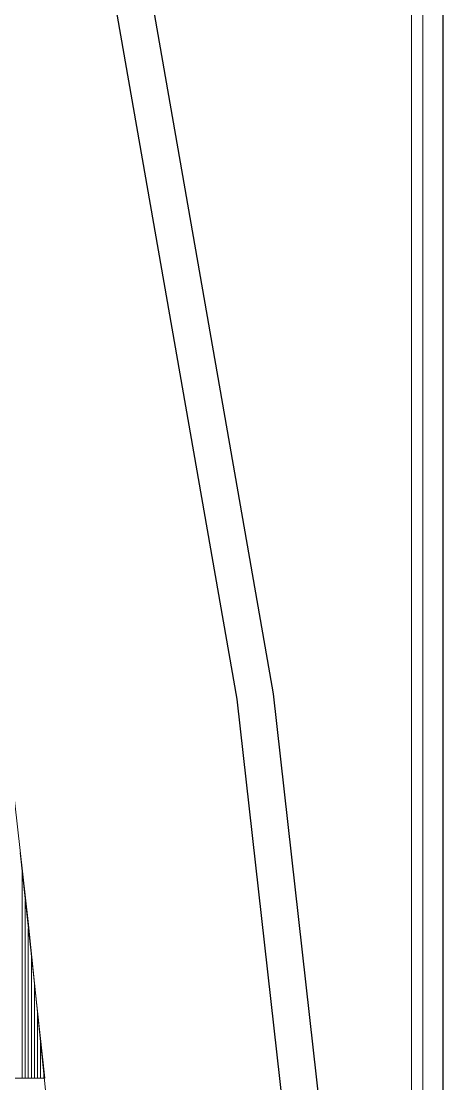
# Model space of a CAD drawing. Header units: inches. Extents: x 109699 to 44449955, y -10987 to 15824140.
# Drawn here: x 193316 to 193590, y -3555 to -2863 of the extents above; entities that cross this region are included whole.
import ezdxf

# ---------------------------------------------------------------- set-up
doc = ezdxf.new("R2010")
doc.units = ezdxf.units.IN
doc.header["$LTSCALE"] = 5
doc.header["$MEASUREMENT"] = 0
for name, color, linetype, lineweight in [('@NORMAL', 7, 'Continuous', 5), ('ha', 252, 'Continuous', 5), ('Road (Pucca)', 202, 'Continuous', 25), ('WALL-1', 8, 'Continuous', 9)]:
    doc.layers.add(name, color=color, linetype=linetype, lineweight=lineweight)

# ---------------------------------------------------------------- blocks, each defined once
blk = doc.blocks.new('zxczxczxcz')
at = {"layer": '@NORMAL'}
for points in [[(177327.54, -15450.1), (175295.18, -15450.1), (175295.18, -14276.83), (177327.54, -14276.83)], [(177319.91, -15442.46), (175302.82, -15442.46), (175302.82, -14284.47), (177319.91, -14284.47)]]:
    blk.add_lwpolyline(points, close=True, dxfattribs=at)
at = {"layer": 'WALL-1', "lineweight": 30}
blk.add_lwpolyline([(177340.91, -15463.47), (175281.82, -15463.47), (175281.82, -14263.47), (177340.91, -14263.47)], close=True, dxfattribs=at)

msp = doc.modelspace()

# ---------------------------------------------------------------- linework, layer by layer
at = {"layer": '@NORMAL'}
for p, q in [((193330.96, -3551.7, 0.14), (193314.88, -3404.7, 0.49)), ((193330.28, -3551.7, 0.58), (193330.28, -3545.48, 0.58))]:
    msp.add_line(p, q, dxfattribs=at)
at = {"layer": 'ha'}
for p, q in [((193316.28, -3551.7, 0.58), (193316.28, -3417.51, 0.58)), ((193318.28, -3551.7, 0.58), (193318.28, -3435.79, 0.58)), ((193320.28, -3551.7, 0.58), (193320.28, -3454.07, 0.58)), ((193322.28, -3551.7, 0.58), (193322.28, -3472.35, 0.58)), ((193324.28, -3551.7, 0.58), (193324.28, -3490.63, 0.58)), ((193326.28, -3551.7, 0.58), (193326.28, -3508.91, 0.58)), ((193328.28, -3551.7, 0.58), (193328.28, -3527.19, 0.58)), ((193330.96, -3551.7, 0.1), (193208.28, -3551.7, 0.1))]:
    msp.add_line(p, q, dxfattribs=at)
at = {"layer": 'Road (Pucca)', "color": 8, "ltscale": 0.3}
for points in [[(193331.26, -2595.57), (193357.36, -2739.81), (193456.05, -3304.5), (193495.95, -3660.16), (193539.4, -3995.23), (193535.77, -4032.74)], [(193355.65, -2595.57), (193380.98, -2735.6), (193479.82, -3301.09), (193519.78, -3657.28), (193563.55, -3994.84), (193556.74, -4065.25)]]:
    msp.add_lwpolyline(points, dxfattribs=at)
at = {"layer": 'WALL-1'}
msp.add_lwpolyline([(193240.67, -2878.82), (193240.67, -2878.82), (193254.74, -2955.26), (193287.16, -3169.87), (193300.68, -3277.81), (193320.21, -3449.58), (193334.11, -3585.03), (193354.24, -3744.14), (193365.43, -3835.41), (193370.67, -3883.93), (193368.3, -3927.1), (193359.27, -3957.83), (193338.67, -3992.48), (193321.42, -4018.51)], dxfattribs=at)

# ---------------------------------------------------------------- block references
at = {"layer": 'WALL-1', "linetype": 'Continuous', "xscale": 0.9681819840000001, "yscale": 0.9681819840000001, "zscale": 0.9681819840000001, "rotation": 270}
msp.add_blockref('zxczxczxcz', (207399.85, 167129.46), dxfattribs=at)

doc.saveas('drawing.dxf')
